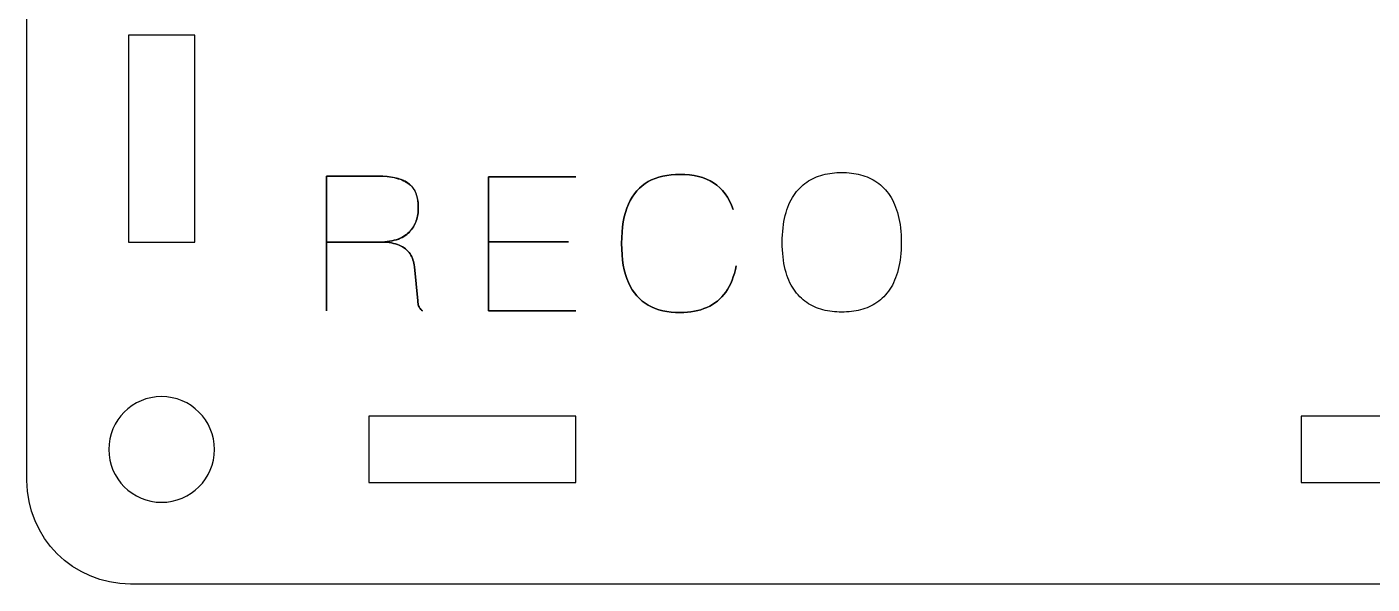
# Model space of a CAD drawing. Extents: x -1020 to 856, y -646 to 1108.
# Drawn here: x 328.5 to 393.4, y 975 to 1001.9 of the extents above; entities that cross this region are included whole.
import ezdxf

# ---------------------------------------------------------------- set-up
doc = ezdxf.new("R2010")
doc.units = 0
doc.header["$MEASUREMENT"] = 0
doc.layers.add('LAYER_1', color=7, linetype='CONTINUOUS')

msp = doc.modelspace()

# ---------------------------------------------------------------- linework, layer by layer
at = {"layer": 'LAYER_1', "color": 250}
for points, knots in [([(581.5, 980), (581.5, 980), (581.5, 1103), (581.5, 1103), (581.5, 1103), (581.5, 1105.761), (579.261, 1108), (576.5, 1108), (576.5, 1108), (576.5, 1108), (333.5, 1108), (333.5, 1108), (333.5, 1108), (330.739, 1108), (328.5, 1105.761), (328.5, 1103), (328.5, 1103), (328.5, 1103), (328.5, 980), (328.5, 980), (328.5, 980), (328.5, 977.239), (330.739, 975), (333.5, 975), (333.5, 975), (333.5, 975), (576.5, 975), (576.5, 975), (576.5, 975), (579.261, 975), (581.5, 977.239), (581.5, 980)], [0, 0, 0, 0, 0.125, 0.125, 0.125, 0.125, 0.25, 0.25, 0.25, 0.25, 0.375, 0.375, 0.375, 0.375, 0.5, 0.5, 0.5, 0.5, 0.625, 0.625, 0.625, 0.625, 0.75, 0.75, 0.75, 0.75, 0.875, 0.875, 0.875, 0.875, 1, 1, 1, 1]), ([(333.4, 991.5), (333.4, 991.5), (333.4, 1001.5), (333.4, 1001.5), (333.4, 1001.5), (333.4, 1001.5), (336.6, 1001.5), (336.6, 1001.5), (336.6, 1001.5), (336.6, 1001.5), (336.6, 991.5), (336.6, 991.5), (336.6, 991.5), (336.6, 991.5), (333.4, 991.5), (333.4, 991.5)], [0, 0, 0, 0, 0.25, 0.25, 0.25, 0.25, 0.5, 0.5, 0.5, 0.5, 0.75, 0.75, 0.75, 0.75, 1, 1, 1, 1]), ([(335, 984.05), (336.4081, 984.05), (337.55, 982.9081), (337.55, 981.5), (337.55, 981.5), (337.55, 980.0919), (336.4081, 978.95), (335, 978.95), (335, 978.95), (333.5919, 978.95), (332.45, 980.0919), (332.45, 981.5), (332.45, 981.5), (332.45, 982.9081), (333.5919, 984.05), (335, 984.05)], [0, 0, 0, 0, 0.25, 0.25, 0.25, 0.25, 0.5, 0.5, 0.5, 0.5, 0.75, 0.75, 0.75, 0.75, 1, 1, 1, 1]), ([(345, 983.1), (345, 983.1), (355, 983.1), (355, 983.1), (355, 983.1), (355, 983.1), (355, 979.9), (355, 979.9), (355, 979.9), (355, 979.9), (345, 979.9), (345, 979.9), (345, 979.9), (345, 979.9), (345, 983.1), (345, 983.1)], [0, 0, 0, 0, 0.25, 0.25, 0.25, 0.25, 0.5, 0.5, 0.5, 0.5, 0.75, 0.75, 0.75, 0.75, 1, 1, 1, 1]), ([(390, 983.1), (390, 983.1), (400, 983.1), (400, 983.1), (400, 983.1), (400, 983.1), (400, 979.9), (400, 979.9), (400, 979.9), (400, 979.9), (390, 979.9), (390, 979.9), (390, 979.9), (390, 979.9), (390, 983.1), (390, 983.1)], [0, 0, 0, 0, 0.25, 0.25, 0.25, 0.25, 0.5, 0.5, 0.5, 0.5, 0.75, 0.75, 0.75, 0.75, 1, 1, 1, 1])]:
    msp.add_open_spline(points, degree=3, knots=knots, dxfattribs=at)
at = {"layer": 'LAYER_1', "color": 186}
for points, knots in [([(342.9519, 988.1838), (342.9519, 988.1838), (342.9519, 994.6988), (342.9519, 994.6988), (342.9519, 994.6988), (342.9519, 994.6988), (345.3284, 994.6988), (345.3284, 994.6988), (345.3284, 994.6988), (345.6597, 994.6988), (345.9428, 994.6762), (346.1763, 994.6326), (346.1763, 994.6326), (346.4112, 994.5889), (346.6055, 994.5256), (346.7591, 994.4428), (346.7591, 994.4428), (346.9127, 994.36), (347.0332, 994.2591), (347.1221, 994.1401), (347.1221, 994.1401), (347.2124, 994.0226), (347.2757, 993.8886), (347.3163, 993.7395), (347.3163, 993.7395), (347.357, 993.5904), (347.3811, 993.4293), (347.3886, 993.2531), (347.3886, 993.2531), (347.3992, 993.0317), (347.3751, 992.8178), (347.3178, 992.6115), (347.3178, 992.6115), (347.2591, 992.4037), (347.1582, 992.2184), (347.0151, 992.0528), (347.0151, 992.0528), (346.8706, 991.8871), (346.6763, 991.7561), (346.4293, 991.6582), (346.4293, 991.6582), (346.1823, 991.5618), (345.8766, 991.5106), (345.5091, 991.5091), (345.5091, 991.5091), (345.5091, 991.5091), (342.9519, 991.5091), (342.9519, 991.5091), (342.9519, 991.5091), (342.9519, 991.5091), (345.5091, 991.5091), (345.5091, 991.5091), (345.5091, 991.5091), (345.8691, 991.5106), (346.1718, 991.5618), (346.4172, 991.6582), (346.4172, 991.6582), (346.6627, 991.7561), (346.8585, 991.8871), (347.0046, 992.0528), (347.0046, 992.0528), (347.1507, 992.2184), (347.2531, 992.4037), (347.3133, 992.6115), (347.3133, 992.6115), (347.3736, 992.8178), (347.3992, 993.0317), (347.3886, 993.2531), (347.3886, 993.2531), (347.3796, 993.4729), (347.3419, 993.6717), (347.2757, 993.8494), (347.2757, 993.8494), (347.2109, 994.0256), (347.1025, 994.1777), (346.9519, 994.3043), (346.9519, 994.3043), (346.8013, 994.4308), (346.5934, 994.5286), (346.3299, 994.5964), (346.3299, 994.5964), (346.0663, 994.6642), (345.732, 994.6988), (345.3284, 994.6988), (345.3284, 994.6988), (345.3284, 994.6988), (342.9519, 994.6988), (342.9519, 994.6988), (342.9519, 994.6988), (342.9519, 994.6988), (342.9519, 988.1838), (342.9519, 988.1838)], [0, 0, 0, 0, 0.0434783, 0.0434783, 0.0434783, 0.0434783, 0.0869565, 0.0869565, 0.0869565, 0.0869565, 0.1304348, 0.1304348, 0.1304348, 0.1304348, 0.173913, 0.173913, 0.173913, 0.173913, 0.2173913, 0.2173913, 0.2173913, 0.2173913, 0.2608696, 0.2608696, 0.2608696, 0.2608696, 0.3043478, 0.3043478, 0.3043478, 0.3043478, 0.3478261, 0.3478261, 0.3478261, 0.3478261, 0.3913043, 0.3913043, 0.3913043, 0.3913043, 0.4347826, 0.4347826, 0.4347826, 0.4347826, 0.4782609, 0.4782609, 0.4782609, 0.4782609, 0.5217391, 0.5217391, 0.5217391, 0.5217391, 0.5652174, 0.5652174, 0.5652174, 0.5652174, 0.6086957, 0.6086957, 0.6086957, 0.6086957, 0.6521739, 0.6521739, 0.6521739, 0.6521739, 0.6956522, 0.6956522, 0.6956522, 0.6956522, 0.7391304, 0.7391304, 0.7391304, 0.7391304, 0.7826087, 0.7826087, 0.7826087, 0.7826087, 0.826087, 0.826087, 0.826087, 0.826087, 0.8695652, 0.8695652, 0.8695652, 0.8695652, 0.9130435, 0.9130435, 0.9130435, 0.9130435, 0.9565217, 0.9565217, 0.9565217, 0.9565217, 1, 1, 1, 1]), ([(354.997, 988.1838), (354.997, 988.1838), (350.7862, 988.1838), (350.7862, 988.1838), (350.7862, 988.1838), (350.7862, 988.1838), (350.7862, 994.6627), (350.7862, 994.6627), (350.7862, 994.6627), (350.7862, 994.6627), (354.997, 994.6627), (354.997, 994.6627), (354.997, 994.6627), (354.997, 994.6627), (350.7862, 994.6627), (350.7862, 994.6627), (350.7862, 994.6627), (350.7862, 994.6627), (350.7862, 988.1838), (350.7862, 988.1838), (350.7862, 988.1838), (350.7862, 988.1838), (354.997, 988.1838), (354.997, 988.1838)], [0, 0, 0, 0, 0.1666667, 0.1666667, 0.1666667, 0.1666667, 0.3333333, 0.3333333, 0.3333333, 0.3333333, 0.5, 0.5, 0.5, 0.5, 0.6666667, 0.6666667, 0.6666667, 0.6666667, 0.8333333, 0.8333333, 0.8333333, 0.8333333, 1, 1, 1, 1]), ([(362.7319, 990.3705), (362.6355, 989.854), (362.4668, 989.4278), (362.2304, 989.0934), (362.2304, 989.0934), (361.9924, 988.7606), (361.6882, 988.5136), (361.3177, 988.3525), (361.3177, 988.3525), (360.9488, 988.1913), (360.515, 988.11), (360.0211, 988.1115), (360.0211, 988.1115), (359.4202, 988.11), (358.9096, 988.226), (358.4909, 988.4624), (358.4909, 988.4624), (358.0723, 988.6974), (357.753, 989.0603), (357.5331, 989.5528), (357.5331, 989.5528), (357.3132, 990.0452), (357.2033, 990.6763), (357.2018, 991.4458), (357.2018, 991.4458), (357.2033, 992.2124), (357.3132, 992.8419), (357.5331, 993.3344), (357.5331, 993.3344), (357.753, 993.8268), (358.0723, 994.1913), (358.4909, 994.4277), (358.4909, 994.4277), (358.9096, 994.6642), (359.4202, 994.7817), (360.0211, 994.7802), (360.0211, 994.7802), (360.6641, 994.7817), (361.2033, 994.6446), (361.637, 994.369), (361.637, 994.369), (362.0692, 994.0934), (362.387, 993.6672), (362.5873, 993.0904), (362.5873, 993.0904), (362.387, 993.6672), (362.0692, 994.0934), (361.637, 994.369), (361.637, 994.369), (361.2033, 994.6446), (360.6641, 994.7817), (360.0211, 994.7802), (360.0211, 994.7802), (359.4202, 994.7817), (358.9096, 994.6642), (358.4909, 994.4277), (358.4909, 994.4277), (358.0723, 994.1913), (357.753, 993.8268), (357.5331, 993.3344), (357.5331, 993.3344), (357.3132, 992.8419), (357.2033, 992.2124), (357.2018, 991.4458), (357.2018, 991.4458), (357.2033, 990.6763), (357.3132, 990.0452), (357.5331, 989.5528), (357.5331, 989.5528), (357.753, 989.0603), (358.0723, 988.6974), (358.4909, 988.4624), (358.4909, 988.4624), (358.9096, 988.226), (359.4202, 988.11), (360.0211, 988.1115), (360.0211, 988.1115), (360.515, 988.11), (360.9488, 988.1913), (361.3177, 988.3525), (361.3177, 988.3525), (361.6882, 988.5136), (361.9924, 988.7606), (362.2304, 989.0934), (362.2304, 989.0934), (362.4668, 989.4278), (362.6355, 989.854), (362.7319, 990.3705)], [0, 0, 0, 0, 0.0454545, 0.0454545, 0.0454545, 0.0454545, 0.0909091, 0.0909091, 0.0909091, 0.0909091, 0.1363636, 0.1363636, 0.1363636, 0.1363636, 0.1818182, 0.1818182, 0.1818182, 0.1818182, 0.2272727, 0.2272727, 0.2272727, 0.2272727, 0.2727273, 0.2727273, 0.2727273, 0.2727273, 0.3181818, 0.3181818, 0.3181818, 0.3181818, 0.3636364, 0.3636364, 0.3636364, 0.3636364, 0.4090909, 0.4090909, 0.4090909, 0.4090909, 0.4545455, 0.4545455, 0.4545455, 0.4545455, 0.5, 0.5, 0.5, 0.5, 0.5454545, 0.5454545, 0.5454545, 0.5454545, 0.5909091, 0.5909091, 0.5909091, 0.5909091, 0.6363636, 0.6363636, 0.6363636, 0.6363636, 0.6818182, 0.6818182, 0.6818182, 0.6818182, 0.7272727, 0.7272727, 0.7272727, 0.7272727, 0.7727273, 0.7727273, 0.7727273, 0.7727273, 0.8181818, 0.8181818, 0.8181818, 0.8181818, 0.8636364, 0.8636364, 0.8636364, 0.8636364, 0.9090909, 0.9090909, 0.9090909, 0.9090909, 0.9545455, 0.9545455, 0.9545455, 0.9545455, 1, 1, 1, 1]), ([(367.8283, 988.1296), (368.146, 988.1281), (368.4473, 988.1657), (368.7349, 988.2395), (368.7349, 988.2395), (369.021, 988.3148), (369.2831, 988.4323), (369.5225, 988.5949), (369.5225, 988.5949), (369.762, 988.7561), (369.9698, 988.9684), (370.146, 989.2305), (370.146, 989.2305), (370.3222, 989.4925), (370.4578, 989.8103), (370.5542, 990.1838), (370.5542, 990.1838), (370.6521, 990.5573), (370.7003, 990.9925), (370.7018, 991.491), (370.7018, 991.491), (370.7003, 991.9895), (370.6521, 992.4247), (370.5542, 992.7997), (370.5542, 992.7997), (370.4578, 993.1747), (370.3222, 993.494), (370.146, 993.7576), (370.146, 993.7576), (369.9698, 994.0211), (369.762, 994.235), (369.5225, 994.3991), (369.5225, 994.3991), (369.2831, 994.5633), (369.021, 994.6823), (368.7349, 994.7591), (368.7349, 994.7591), (368.4473, 994.8344), (368.146, 994.872), (367.8283, 994.8705), (367.8283, 994.8705), (367.5105, 994.872), (367.2093, 994.8344), (366.9217, 994.7591), (366.9217, 994.7591), (366.6355, 994.6823), (366.3735, 994.5633), (366.134, 994.3991), (366.134, 994.3991), (365.8946, 994.235), (365.6867, 994.0211), (365.5105, 993.7576), (365.5105, 993.7576), (365.3343, 993.494), (365.1988, 993.1747), (365.1024, 992.7997), (365.1024, 992.7997), (365.0045, 992.4247), (364.9563, 991.9895), (364.9548, 991.491), (364.9548, 991.491), (364.9563, 990.9925), (365.0045, 990.5573), (365.1024, 990.1838), (365.1024, 990.1838), (365.1988, 989.8103), (365.3343, 989.4925), (365.5105, 989.2305), (365.5105, 989.2305), (365.6867, 988.9684), (365.8946, 988.7561), (366.134, 988.5949), (366.134, 988.5949), (366.3735, 988.4323), (366.6355, 988.3148), (366.9217, 988.2395), (366.9217, 988.2395), (367.2093, 988.1657), (367.5105, 988.1281), (367.8283, 988.1296)], [0, 0, 0, 0, 0.05, 0.05, 0.05, 0.05, 0.1, 0.1, 0.1, 0.1, 0.15, 0.15, 0.15, 0.15, 0.2, 0.2, 0.2, 0.2, 0.25, 0.25, 0.25, 0.25, 0.3, 0.3, 0.3, 0.3, 0.35, 0.35, 0.35, 0.35, 0.4, 0.4, 0.4, 0.4, 0.45, 0.45, 0.45, 0.45, 0.5, 0.5, 0.5, 0.5, 0.55, 0.55, 0.55, 0.55, 0.6, 0.6, 0.6, 0.6, 0.65, 0.65, 0.65, 0.65, 0.7, 0.7, 0.7, 0.7, 0.75, 0.75, 0.75, 0.75, 0.8, 0.8, 0.8, 0.8, 0.85, 0.85, 0.85, 0.85, 0.9, 0.9, 0.9, 0.9, 0.95, 0.95, 0.95, 0.95, 1, 1, 1, 1]), ([(367.8283, 988.1296), (368.146, 988.1281), (368.4473, 988.1657), (368.7349, 988.2395), (368.7349, 988.2395), (369.021, 988.3148), (369.2831, 988.4323), (369.5225, 988.5949), (369.5225, 988.5949), (369.762, 988.7561), (369.9698, 988.9684), (370.146, 989.2305), (370.146, 989.2305), (370.3222, 989.4925), (370.4578, 989.8103), (370.5542, 990.1838), (370.5542, 990.1838), (370.6521, 990.5573), (370.7003, 990.9925), (370.7018, 991.491), (370.7018, 991.491), (370.7003, 991.9895), (370.6521, 992.4247), (370.5542, 992.7997), (370.5542, 992.7997), (370.4578, 993.1747), (370.3222, 993.494), (370.146, 993.7576), (370.146, 993.7576), (369.9698, 994.0211), (369.762, 994.235), (369.5225, 994.3991), (369.5225, 994.3991), (369.2831, 994.5633), (369.021, 994.6823), (368.7349, 994.7591), (368.7349, 994.7591), (368.4473, 994.8344), (368.146, 994.872), (367.8283, 994.8705), (367.8283, 994.8705), (367.5105, 994.872), (367.2093, 994.8344), (366.9217, 994.7591), (366.9217, 994.7591), (366.6355, 994.6823), (366.3735, 994.5633), (366.134, 994.3991), (366.134, 994.3991), (365.8946, 994.235), (365.6867, 994.0211), (365.5105, 993.7576), (365.5105, 993.7576), (365.3343, 993.494), (365.1988, 993.1747), (365.1024, 992.7997), (365.1024, 992.7997), (365.0045, 992.4247), (364.9563, 991.9895), (364.9548, 991.491), (364.9548, 991.491), (364.9563, 990.9925), (365.0045, 990.5573), (365.1024, 990.1838), (365.1024, 990.1838), (365.1988, 989.8103), (365.3343, 989.4925), (365.5105, 989.2305), (365.5105, 989.2305), (365.6867, 988.9684), (365.8946, 988.7561), (366.134, 988.5949), (366.134, 988.5949), (366.3735, 988.4323), (366.6355, 988.3148), (366.9217, 988.2395), (366.9217, 988.2395), (367.2093, 988.1657), (367.5105, 988.1281), (367.8283, 988.1296)], [0, 0, 0, 0, 0.05, 0.05, 0.05, 0.05, 0.1, 0.1, 0.1, 0.1, 0.15, 0.15, 0.15, 0.15, 0.2, 0.2, 0.2, 0.2, 0.25, 0.25, 0.25, 0.25, 0.3, 0.3, 0.3, 0.3, 0.35, 0.35, 0.35, 0.35, 0.4, 0.4, 0.4, 0.4, 0.45, 0.45, 0.45, 0.45, 0.5, 0.5, 0.5, 0.5, 0.55, 0.55, 0.55, 0.55, 0.6, 0.6, 0.6, 0.6, 0.65, 0.65, 0.65, 0.65, 0.7, 0.7, 0.7, 0.7, 0.75, 0.75, 0.75, 0.75, 0.8, 0.8, 0.8, 0.8, 0.85, 0.85, 0.85, 0.85, 0.9, 0.9, 0.9, 0.9, 0.95, 0.95, 0.95, 0.95, 1, 1, 1, 1]), ([(347.5874, 988.1838), (347.5272, 988.2275), (347.482, 988.2802), (347.4489, 988.3419), (347.4489, 988.3419), (347.4157, 988.4037), (347.3931, 988.4654), (347.3796, 988.5257), (347.3796, 988.5257), (347.3675, 988.5844), (347.3615, 988.6341), (347.3615, 988.6717), (347.3615, 988.6717), (347.3615, 988.6717), (347.1989, 990.3163), (347.1989, 990.3163), (347.1989, 990.3163), (347.1808, 990.5528), (347.1115, 990.7606), (346.9925, 990.9383), (346.9925, 990.9383), (346.8721, 991.1175), (346.7004, 991.2561), (346.4745, 991.357), (346.4745, 991.357), (346.2501, 991.4564), (345.97, 991.5076), (345.6356, 991.5091), (345.6356, 991.5091), (345.97, 991.5076), (346.2501, 991.4564), (346.4745, 991.357), (346.4745, 991.357), (346.7004, 991.2561), (346.8721, 991.1175), (346.9925, 990.9383), (346.9925, 990.9383), (347.1115, 990.7606), (347.1808, 990.5528), (347.1989, 990.3163), (347.1989, 990.3163), (347.1989, 990.3163), (347.3615, 988.6717), (347.3615, 988.6717), (347.3615, 988.6717), (347.3615, 988.6341), (347.3675, 988.5844), (347.3796, 988.5257), (347.3796, 988.5257), (347.3931, 988.4654), (347.4157, 988.4037), (347.4489, 988.3419), (347.4489, 988.3419), (347.482, 988.2802), (347.5272, 988.2275), (347.5874, 988.1838)], [0, 0, 0, 0, 0.0714286, 0.0714286, 0.0714286, 0.0714286, 0.1428571, 0.1428571, 0.1428571, 0.1428571, 0.2142857, 0.2142857, 0.2142857, 0.2142857, 0.2857143, 0.2857143, 0.2857143, 0.2857143, 0.3571429, 0.3571429, 0.3571429, 0.3571429, 0.4285714, 0.4285714, 0.4285714, 0.4285714, 0.5, 0.5, 0.5, 0.5, 0.5714286, 0.5714286, 0.5714286, 0.5714286, 0.6428571, 0.6428571, 0.6428571, 0.6428571, 0.7142857, 0.7142857, 0.7142857, 0.7142857, 0.7857143, 0.7857143, 0.7857143, 0.7857143, 0.8571429, 0.8571429, 0.8571429, 0.8571429, 0.9285714, 0.9285714, 0.9285714, 0.9285714, 1, 1, 1, 1]), ([(354.6356, 991.5181), (354.6356, 991.5181), (350.7862, 991.5181), (350.7862, 991.5181), (350.7862, 991.5181), (350.7862, 991.5181), (354.6356, 991.5181), (354.6356, 991.5181)], [0, 0, 0, 0, 0.5, 0.5, 0.5, 0.5, 1, 1, 1, 1])]:
    msp.add_open_spline(points, degree=3, knots=knots, dxfattribs=at)

doc.saveas('drawing.dxf')
